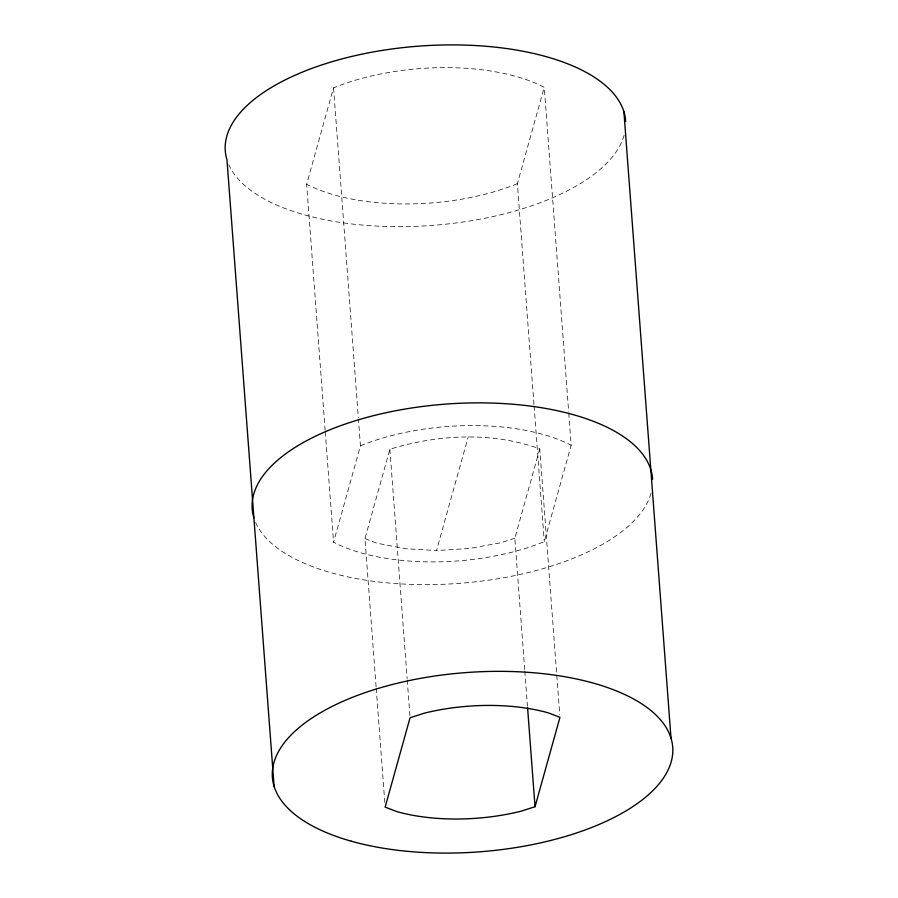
<?xml version="1.0" encoding="UTF-8"?>
<svg xmlns="http://www.w3.org/2000/svg" width="898" height="898" viewBox="0 0 898 898"><rect width="100%" height="100%" fill="white"/><g stroke="black" fill="none" stroke-linecap="round" stroke-linejoin="round"><path stroke-width="0.67" stroke-dasharray="4.49 3.37" d="M325.143 430.355L306.645 184.258L333.528 87.869A150.55 67.406 -4.3 0 1 544.255 87.308L568.647 411.711M568.748 413.102L571.173 445.273L544.278 541.662A150.55 67.406 -4.3 0 1 333.562 542.224L360.446 445.823L358.448 419.265M376.105 686.847L364.958 538.62L389.889 449.269C437.943 434.385 492.003 431.534 539.765 448.865L559.746 714.55M533.973 404.628L517.371 183.697L544.255 87.308M364.958 538.62L376.554 543.099L404.919 548.7L436.518 550.541L468.206 436.944M524.724 669.661L514.846 538.228L539.765 448.865M514.846 538.228L500.725 542.774L469.194 548.521L436.518 550.541M534.086 406.031L544.278 541.662M524.836 671.064L527.463 706.019M389.889 449.269L407.131 678.585M407.232 679.988L409.971 716.346M333.528 87.869L358.347 417.862M376.206 688.238L384.827 802.902M325.256 431.758L333.562 542.224M651.039 493.215A200.737 89.879 -4.3 0 1 458.654 583.408A200.737 89.879 -4.3 0 1 255.672 522.546M360.446 445.823A150.55 67.406 -4.3 0 1 571.173 445.273M624.121 135.25A200.737 89.879 -4.3 0 1 431.736 225.443A200.737 89.879 -4.3 0 1 228.754 164.581M517.371 183.697A150.55 67.406 -4.3 0 1 306.645 184.258"/><path stroke-width="1.35" d="M535.028 806.696L559.959 717.345L548.352 712.866A125.462 56.17 -4.3 0 0 424.193 713.192L410.072 717.738L385.141 807.1L396.748 811.579A125.462 56.17 -4.3 0 0 520.919 811.242L535.028 806.696L527.564 707.422M623.908 111.745L671.019 738.19M274.092 786.255L226.981 159.81A200.737 89.879 -4.3 0 1 409.23 46.965A200.737 89.879 -4.3 0 1 625.659 121.309M253.898 517.776A200.737 89.879 -4.3 0 1 436.147 404.931A200.737 89.879 -4.3 0 1 652.577 479.274M351.264 841.19A200.737 89.879 -4.3 0 0 671.221 761.695A200.737 89.879 -4.3 0 0 395.165 683.782A200.737 89.879 -4.3 0 0 351.264 841.19"/></g></svg>
